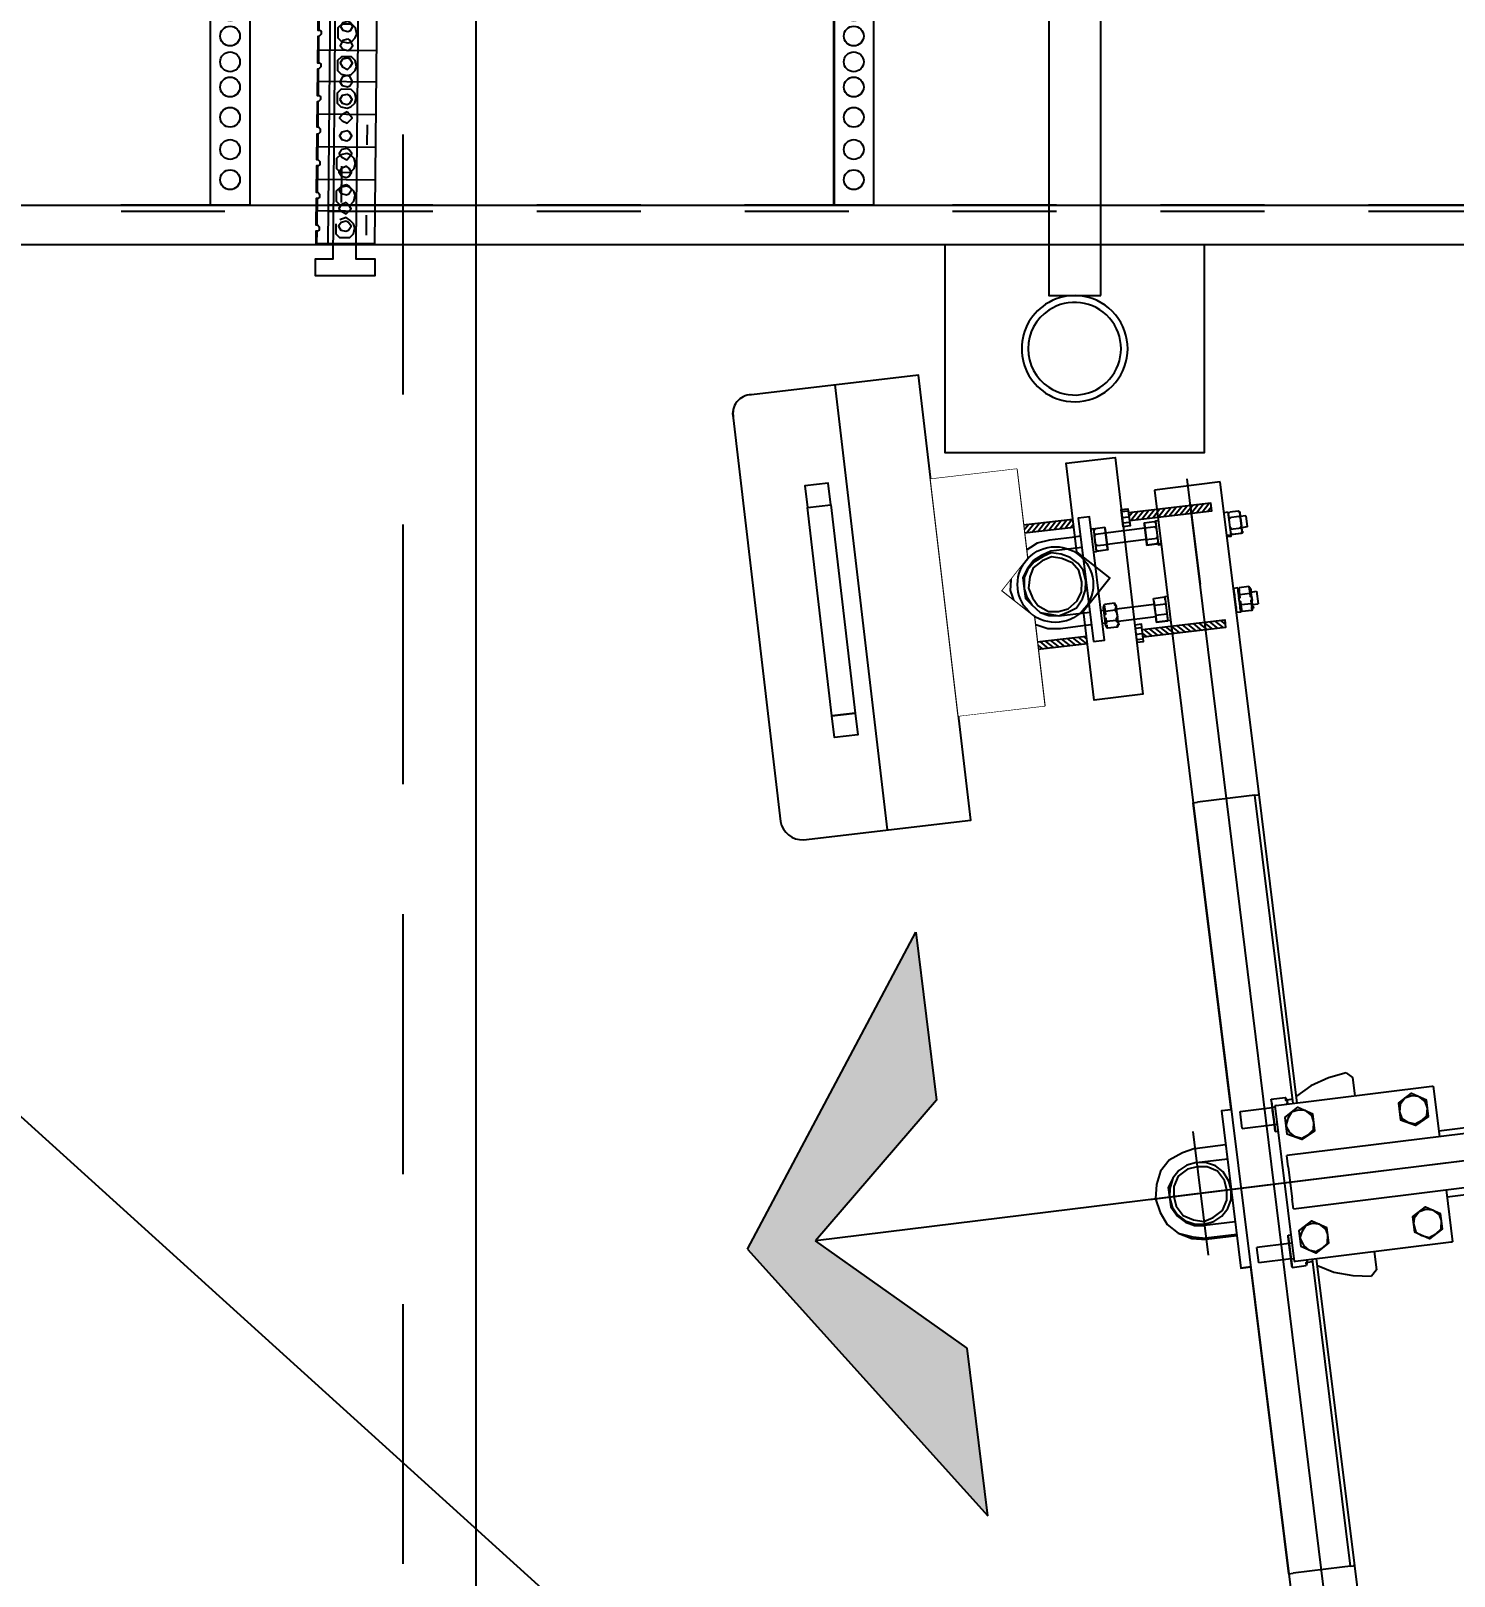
# Model space of a CAD drawing. Header units: millimetres. Extents: x 0 to 257, y -23 to 320.
# Drawn here: x 67.04 to 68.409, y -12.556 to -11.069 of the extents above; entities that cross this region are included whole.
import ezdxf
from ezdxf import colors
from ezdxf.entities.mleader import LeaderData, LeaderLine
from ezdxf.math import Vec2, Vec3

# ---------------------------------------------------------------- set-up
doc = ezdxf.new("R2010")
doc.units = ezdxf.units.MM
doc.header["$LTSCALE"] = 0.1
doc.set_wipeout_variables(frame=1)
doc.linetypes.add('atContinuous2', pattern=[0])
doc.linetypes.add('DASHED2', pattern=[0.375, 0.25, -0.125])
for name, color, linetype in [('8', 8, 'Continuous'), ('9', 96, 'Continuous'), ('AT&T_PROYECTO', 5, 'Continuous'), ('AT&T_PROYECTO ELECTRICA', 5, 'Continuous'), ('AUXILIAR', 8, 'DASHED2'), ('FIBRA OPTICA AT&T', 5, 'Continuous'), ('titulos', 170, 'Continuous')]:
    doc.layers.add(name, color=color, linetype=linetype)
doc.layers.add('MANGUERA', color=8, linetype='atContinuous2', lineweight=35)
doc.styles.add('TEXTOS', font='romans.shx')
pattern_1 = [(135, (32.1043925, -60.0973595), (-0.00265165043, -0.00265165043), [])]
pattern_2 = [(45, (-32.1043925, -60.0973595), (0.00265165043, -0.00265165043), [])]

# ---------------------------------------------------------------- blocks, each defined once
blk = doc.blocks.new('A$C4d95965b')
at = {"layer": 'AT&T_PROYECTO ELECTRICA', "color": 5, "lineweight": -3}
for p, q in [((-0.019, -0.3243), (-0.019, 0)), ((-0.019, 0), (0.019, 0)), ((0.019, -0.3243), (0.019, 0)), ((0.019, -0.3243), (-0.019, -0.3243))]:
    blk.add_line(p, q, dxfattribs=at)
for centre in [(0, -0.0244), (0, -0.0535), (0, -0.0845), (0, -0.1136), (0, -0.1378), (0, -0.1626), (0, -0.1868), (0, -0.2116), (0, -0.2358), (0, -0.2606), (0, -0.2848), (0, -0.3096)]:
    blk.add_circle(centre, 0.00953, dxfattribs=at)
blk = doc.blocks.new('A$Ced4db245')
at = {"layer": 'AUXILIAR', "color": 5, "ltscale": 0.005}
for p, q in [((1.0116, -0.0318), (2.9067, -0.0318)), ((1.0117, -0.0381), (2.9067, -0.0381))]:
    blk.add_line(p, q, dxfattribs=at)
at = {"layer": 'MANGUERA', "color": 5, "lineweight": -3}
for points in [[(1.0115, 0), (2.9067, 0)], [(2.9067, -0.0381), (1.0117, -0.0381)]]:
    blk.add_lwpolyline(points, dxfattribs=at)
blk.add_lwpolyline([(1.9877, -0.0381), (2.0258, -0.0381), (2.0258, -0.3624), (1.9877, -0.3624)], close=True, dxfattribs=at)
for p in [(2.0067, -0.0381), (2.6067, -0.0381)]:
    blk.add_blockref('A$C4d95965b', p, dxfattribs=at)
blk = doc.blocks.new('A$C33e5281e')
at = {"layer": 'AT&T_PROYECTO ELECTRICA', "lineweight": -3}
for p, q in [((-0.3996, 0.0485), (0.0004, 0.0447)), ((-0.4141, 0.0438), (0.0004, 0.0399))]:
    blk.add_line(p, q, dxfattribs=at)
for points in [[(-0.3994, 0.0219), (-0.4141, 0.0219), (-0.4141, 0.0038), (-0.4304, 0.0038), (-0.4304, 0.0607), (-0.4141, 0.0607), (-0.4141, 0.0437), (-0.3994, 0.0437)], [(-0.3995, 0.0594), (-0.3874, 0.0593), (-0.3874, 0.0605), (-0.3994, 0.0606), (-0.3994, 0.0038)], [(-0.3874, 0.0593), (-0.3862, 0.0568), (-0.3838, 0.0568), (-0.3813, 0.0592), (-0.356, 0.059), (-0.3559, 0.0602), (-0.3813, 0.0604), (-0.3813, 0.0592)], [(-0.3686, 0.0035), (-0.368, 0.0603)], [(-0.356, 0.059), (-0.3548, 0.0565), (-0.3524, 0.0565), (-0.3499, 0.0589), (-0.3245, 0.0587), (-0.3245, 0.0599), (-0.3499, 0.0601), (-0.3499, 0.0589)], [(-0.3384, 0.0032), (-0.3378, 0.06)], [(-0.3245, 0.0587), (-0.3233, 0.0562), (-0.3209, 0.0562), (-0.3185, 0.0586), (-0.2943, 0.0584), (-0.2943, 0.0596), (-0.3185, 0.0598), (-0.3185, 0.0586)], [(-0.3069, 0.0029), (-0.3064, 0.0597)], [(-0.2943, 0.0584), (-0.2919, 0.0559), (-0.2895, 0.0559), (-0.2871, 0.0583), (-0.2629, 0.0581), (-0.2629, 0.0593), (-0.2871, 0.0595), (-0.2871, 0.0583)], [(-0.4, 0.0038), (0, 0), (0.0005, 0.0568), (-0.0248, 0.057), (-0.0249, 0.0558)], [(-0.2755, 0.0026), (-0.275, 0.0594)], [(-0.2629, 0.0581), (-0.2605, 0.0556), (-0.2581, 0.0556), (-0.2569, 0.058), (-0.2315, 0.0578), (-0.2315, 0.059), (-0.2569, 0.0592), (-0.2569, 0.058)], [(-0.2441, 0.0023), (-0.2436, 0.0591)], [(-0.2315, 0.0578), (-0.2291, 0.0553), (-0.2267, 0.0553), (-0.2254, 0.0577), (-0.2001, 0.0575), (-0.2001, 0.0587), (-0.2254, 0.0589), (-0.2254, 0.0577)], [(-0.2139, 0.002), (-0.2134, 0.0588)], [(-0.2001, 0.0575), (-0.1977, 0.055), (-0.1953, 0.055), (-0.194, 0.0574), (-0.1687, 0.0572), (-0.1686, 0.0584), (-0.194, 0.0586), (-0.194, 0.0574)], [(-0.1825, 0.0017), (-0.1819, 0.0585)], [(-0.1687, 0.0572), (-0.1663, 0.0547), (-0.1638, 0.0547), (-0.1626, 0.0571), (-0.1372, 0.0569), (-0.1372, 0.0581), (-0.1626, 0.0583), (-0.1626, 0.0571)], [(-0.1511, 0.0014), (-0.1505, 0.0582)], [(-0.1372, 0.0569), (-0.1348, 0.0544), (-0.1324, 0.0544), (-0.1312, 0.0568), (-0.1058, 0.0566), (-0.1046, 0.0542), (-0.101, 0.0541), (-0.101, 0.0565), (-0.0744, 0.0563), (-0.0732, 0.0539), (-0.0696, 0.0538), (-0.0696, 0.0562), (-0.0309, 0.0559), (-0.0309, 0.0571), (-0.0683, 0.0574), (-0.0684, 0.0562)], [(-0.107, 0.0566), (-0.107, 0.0578), (-0.1312, 0.058), (-0.1312, 0.0568)], [(-0.1196, 0.0011), (-0.1191, 0.0579)], [(-0.0756, 0.0563), (-0.0756, 0.0575), (-0.0998, 0.0577), (-0.0998, 0.0565)], [(-0.0882, 0.0008), (-0.0877, 0.0576)], [(-0.0568, 0.0005), (-0.0563, 0.0573)], [(-0.0309, 0.0559), (-0.0297, 0.0535), (-0.0261, 0.0534), (-0.0249, 0.0558), (0.0005, 0.0556)], [(-0.3803, 0.0411), (-0.39, 0.0412), (-0.3936, 0.0376), (-0.3937, 0.0279), (-0.3901, 0.0242), (-0.3841, 0.023), (-0.3805, 0.0241), (-0.3768, 0.0277), (-0.3743, 0.0313), (-0.3767, 0.0374)], [(-0.378, 0.0314), (-0.3791, 0.0362), (-0.3827, 0.0387), (-0.3864, 0.0363), (-0.3876, 0.0315), (-0.3864, 0.029), (-0.3828, 0.0266), (-0.3792, 0.029), (-0.378, 0.0314)], [(-0.3598, 0.0312), (-0.3622, 0.0361), (-0.3658, 0.0385), (-0.3683, 0.0361), (-0.3707, 0.0313), (-0.3659, 0.0264), (-0.3623, 0.0288), (-0.3598, 0.0312)], [(-0.3441, 0.0311), (-0.3453, 0.0371), (-0.3489, 0.0408), (-0.3585, 0.0409), (-0.3622, 0.0373), (-0.3623, 0.0276), (-0.3587, 0.0239), (-0.3527, 0.0227), (-0.349, 0.0238), (-0.3454, 0.0274), (-0.3441, 0.0311)], [(-0.3248, 0.0357), (-0.3598, 0.036)], [(-0.3429, 0.031), (-0.3441, 0.0359), (-0.3477, 0.0383), (-0.3513, 0.036), (-0.3526, 0.0311), (-0.3514, 0.0287), (-0.3478, 0.0263), (-0.3442, 0.0286), (-0.3429, 0.031)], [(-0.3248, 0.0309), (-0.3272, 0.0357), (-0.3308, 0.0382), (-0.3344, 0.0358), (-0.3357, 0.031), (-0.3345, 0.0285), (-0.3309, 0.0261), (-0.3272, 0.0285), (-0.3248, 0.0309)], [(-0.3127, 0.0308), (-0.3139, 0.0368), (-0.3175, 0.0405), (-0.3271, 0.0406), (-0.3308, 0.037), (-0.3309, 0.0273), (-0.3273, 0.0236), (-0.3225, 0.0224), (-0.3176, 0.0235), (-0.314, 0.0271), (-0.3127, 0.0308)], [(-0.3079, 0.0307), (-0.309, 0.0356), (-0.3126, 0.038), (-0.3163, 0.0356), (-0.3188, 0.0308), (-0.3164, 0.0284), (-0.3128, 0.0259), (-0.3091, 0.0283), (-0.3079, 0.0307)], [(-0.291, 0.0305), (-0.2921, 0.0354), (-0.2957, 0.0378), (-0.2994, 0.0355), (-0.3006, 0.0306), (-0.2994, 0.0282), (-0.2958, 0.0258), (-0.2922, 0.0281), (-0.291, 0.0305)], [(-0.2728, 0.0304), (-0.2752, 0.0352), (-0.2788, 0.0377), (-0.2812, 0.0353), (-0.2837, 0.0305), (-0.2789, 0.0256), (-0.2753, 0.028), (-0.2728, 0.0304)], [(-0.251, 0.0362), (-0.2546, 0.0399), (-0.2643, 0.04), (-0.2679, 0.0364), (-0.2692, 0.0303), (-0.268, 0.0267), (-0.2644, 0.023), (-0.2596, 0.0218), (-0.2548, 0.023), (-0.2511, 0.0265), (-0.251, 0.0362)], [(-0.2559, 0.0302), (-0.2571, 0.0351), (-0.2607, 0.0375), (-0.2643, 0.0351), (-0.2656, 0.0303), (-0.2644, 0.0279), (-0.2608, 0.0254), (-0.2572, 0.0278), (-0.2559, 0.0302)], [(-0.2378, 0.03), (-0.239, 0.0349), (-0.2438, 0.0374), (-0.2474, 0.035), (-0.2487, 0.0301), (-0.2475, 0.0277), (-0.2439, 0.0253), (-0.239, 0.0276), (-0.2378, 0.03)], [(-0.2196, 0.0359), (-0.2232, 0.0396), (-0.2329, 0.0397), (-0.2365, 0.0361), (-0.2378, 0.03), (-0.2366, 0.0264), (-0.233, 0.0227), (-0.2294, 0.0215), (-0.2234, 0.0227), (-0.2197, 0.0262), (-0.2196, 0.0359)], [(-0.2209, 0.0299), (-0.222, 0.0347), (-0.2256, 0.0372), (-0.2293, 0.0348), (-0.2318, 0.03), (-0.2294, 0.0275), (-0.2258, 0.0251), (-0.2221, 0.0275), (-0.2209, 0.0299)], [(-0.2027, 0.0297), (-0.2039, 0.0346), (-0.2087, 0.037), (-0.2124, 0.0346), (-0.2136, 0.0298), (-0.2124, 0.0274), (-0.2088, 0.0249), (-0.204, 0.0273), (-0.2027, 0.0297)], [(-0.1882, 0.0356), (-0.1918, 0.0393), (-0.2014, 0.0394), (-0.2051, 0.0358), (-0.2064, 0.0297), (-0.2052, 0.0261), (-0.2016, 0.0225), (-0.198, 0.0212), (-0.1919, 0.0224), (-0.1883, 0.026), (-0.1882, 0.0356)], [(-0.1858, 0.0296), (-0.187, 0.0344), (-0.1906, 0.0368), (-0.1942, 0.0345), (-0.1955, 0.0296), (-0.1943, 0.0272), (-0.1907, 0.0248), (-0.1871, 0.0271), (-0.1858, 0.0296)], [(-0.1677, 0.0294), (-0.1701, 0.0342), (-0.1725, 0.0367), (-0.1773, 0.0343), (-0.1786, 0.0295), (-0.1774, 0.0271), (-0.1726, 0.0246), (-0.1677, 0.0294)], [(-0.1568, 0.0353), (-0.1604, 0.039), (-0.17, 0.0391), (-0.1737, 0.0355), (-0.175, 0.0295), (-0.1738, 0.0258), (-0.1702, 0.0222), (-0.1666, 0.0209), (-0.1605, 0.0221), (-0.1569, 0.0257)], [(-0.1508, 0.0292), (-0.152, 0.0341), (-0.1556, 0.0365), (-0.1604, 0.0341), (-0.1605, 0.0269), (-0.1557, 0.0244), (-0.152, 0.0268), (-0.1508, 0.0292)], [(-0.1254, 0.029), (-0.1266, 0.035), (-0.1289, 0.0387), (-0.1386, 0.0388), (-0.1423, 0.0352), (-0.1447, 0.0292), (-0.1424, 0.0255), (-0.1388, 0.0219), (-0.1352, 0.0206), (-0.1291, 0.0218), (-0.1267, 0.0254), (-0.1254, 0.029)], [(-0.1327, 0.0291), (-0.135, 0.0339), (-0.1386, 0.0364), (-0.1423, 0.034), (-0.1435, 0.0292), (-0.1424, 0.0267), (-0.1387, 0.0243), (-0.1351, 0.0267), (-0.1327, 0.0291)], [(-0.1157, 0.0289), (-0.1169, 0.0337), (-0.1205, 0.0362), (-0.1242, 0.0338), (-0.1266, 0.029), (-0.1242, 0.0266), (-0.1206, 0.0241), (-0.117, 0.0265), (-0.1157, 0.0289)], [(-0.094, 0.0287), (-0.0951, 0.0347), (-0.0987, 0.0384), (-0.1072, 0.0385), (-0.1109, 0.0349), (-0.1133, 0.0289), (-0.1109, 0.0252), (-0.1074, 0.0216), (-0.1037, 0.0203), (-0.0989, 0.0215), (-0.0952, 0.0251), (-0.094, 0.0287)], [(-0.0988, 0.0287), (-0.1, 0.0336), (-0.1036, 0.036), (-0.1072, 0.0336), (-0.1085, 0.0288), (-0.1073, 0.0264), (-0.1037, 0.0239), (-0.1001, 0.0263), (-0.0988, 0.0287)], [(-0.0807, 0.0286), (-0.0831, 0.0334), (-0.0855, 0.0359), (-0.0891, 0.0335), (-0.0916, 0.0287), (-0.0892, 0.0262), (-0.0856, 0.0238), (-0.0807, 0.0286)], [(-0.0626, 0.0284), (-0.0637, 0.0344), (-0.0673, 0.0381), (-0.077, 0.0382), (-0.0794, 0.0346), (-0.0819, 0.0286), (-0.0771, 0.0213), (-0.0723, 0.02), (-0.0675, 0.0212), (-0.0638, 0.0248), (-0.0626, 0.0284)], [(-0.0638, 0.0284), (-0.0649, 0.0332), (-0.0685, 0.0357), (-0.0722, 0.0333), (-0.0734, 0.0285), (-0.0723, 0.0261), (-0.0687, 0.0236), (-0.065, 0.026), (-0.0638, 0.0284)], [(-0.0457, 0.0282), (-0.048, 0.0331), (-0.0516, 0.0355), (-0.0553, 0.0332), (-0.0565, 0.0283), (-0.0553, 0.0259), (-0.0517, 0.0235), (-0.0481, 0.0258), (-0.0457, 0.0282)], [(-0.0287, 0.0281), (-0.0299, 0.0329), (-0.0335, 0.0354), (-0.0372, 0.033), (-0.0396, 0.0282), (-0.0372, 0.0257), (-0.0336, 0.0233), (-0.03, 0.0257), (-0.0287, 0.0281)], [(-0.0191, 0.028), (-0.0202, 0.034), (-0.0238, 0.0377), (-0.0335, 0.0378), (-0.0359, 0.0342), (-0.0384, 0.0282), (-0.0336, 0.0209), (-0.0288, 0.0196), (-0.024, 0.0208), (-0.0203, 0.0244), (-0.0191, 0.028)], [(-0.0118, 0.0327), (-0.0166, 0.0352), (-0.0202, 0.0328), (-0.0215, 0.028), (-0.0203, 0.0256), (-0.0167, 0.0231), (-0.0118, 0.0255), (-0.0118, 0.0327)], [(0.0002, 0.0181), (-0.3998, 0.0219)], [(-0.3721, 0.012), (-0.3914, 0.0122)], [(-0.2851, 0.0112), (-0.3044, 0.0113)]]:
    blk.add_lwpolyline(points, dxfattribs=at)
blk = doc.blocks.new('A$C01A74699')
at = {"ltscale": 0.1}
blk.add_lwpolyline([(-0.176, 0.025), (-0.176, 0.125), (-0.376, 0.125), (-0.376, 0.025), (-0.376, -0.125), (-0.176, -0.125), (-0.176, -0.025)], dxfattribs=at)
blk.add_lwpolyline([(-0.225, -0.025), (0.225, -0.025), (0.225, 0.025), (-0.225, 0.025)], close=True, dxfattribs=at)
for radius, start, end in [(0.051, 29.3535, 150.6465), (0.0447, 34.0496, 145.9504), (0.051, 150.6465, 29.3535), (0.0446, 145.9504, 34.0496)]:
    blk.add_arc((-0.276, 0), radius, start, end, dxfattribs=at)
blk = doc.blocks.new('Antena RF')
at = {"layer": '8', "ltscale": 0.05}
h = blk.add_hatch(dxfattribs=at)
h.set_pattern_fill('ANSI31', color=256, scale=0.03, angle=90, style=0)
h.set_pattern_definition(pattern_1)
h.paths.add_polyline_path([(-0.0602, 0.0779), (-0.0528, 0.0779), (-0.0528, 0.1578), (-0.0602, 0.1578)])
h = blk.add_hatch(dxfattribs=at)
h.set_pattern_fill('ANSI31', color=256, scale=0.03, angle=90, style=0)
h.set_pattern_definition(pattern_2)
h.paths.add_polyline_path([(0.0602, 0.0779), (0.0528, 0.0779), (0.0528, 0.1578), (0.0602, 0.1578)])
h = blk.add_hatch(dxfattribs=at)
h.set_pattern_fill('ANSI31', color=256, scale=0.03, angle=90, style=0)
h.set_pattern_definition(pattern_1)
h.paths.add_polyline_path([(-0.0528, 0.024), (-0.0602, 0.024), (-0.0602, -0.024), (-0.0528, -0.024)])
h = blk.add_hatch(dxfattribs=at)
h.set_pattern_fill('ANSI31', color=256, scale=0.03, angle=90, style=0)
h.set_pattern_definition(pattern_2)
h.paths.add_polyline_path([(0.0528, 0.024), (0.0602, 0.024), (0.0602, -0.024), (0.0528, -0.024)])
for points in [[(-0.0528, 0.0779), (-0.0528, 0.1578), (-0.0602, 0.1578), (-0.0602, 0.0779)], [(0.0528, 0.0779), (0.0528, 0.1578), (0.0602, 0.1578), (0.0602, 0.0779)], [(-0.0602, 0.024), (-0.0602, -0.024), (-0.0528, -0.024), (-0.0528, 0.024)], [(0.0602, 0.024), (0.0602, -0.024), (0.0528, -0.024), (0.0528, 0.024)]]:
    blk.add_lwpolyline(points)
for p, q in [((-0.062, 0.0779), (-0.062, 0.0713)), ((-0.0565, 0.0713), (-0.0565, 0.0779)), ((-0.0565, 0.0713), (-0.0565, 0.0779)), ((-0.051, 0.0779), (-0.051, 0.0713)), ((0.051, 0.0779), (0.051, 0.0713)), ((0.0565, 0.0713), (0.0565, 0.0779)), ((0.0565, 0.0713), (0.0565, 0.0779)), ((0.062, 0.0779), (0.062, 0.0713))]:
    blk.add_line(p, q, dxfattribs=at)
for points in [[(-0.0643, 0.0713), (-0.0643, 0.0779), (-0.0476, 0.0779), (-0.0476, 0.0713)], [(0.0643, 0.0713), (0.0643, 0.0779), (0.0476, 0.0779), (0.0476, 0.0713)]]:
    blk.add_lwpolyline(points, close=True, dxfattribs=at)
for points in [[(-0.0286, 0.024), (-0.1147, 0.024), (-0.1147, 0.0713), (0.1147, 0.0713), (0.1147, 0.024), (0.0286, 0.024)], [(-0.0286, 0.024), (0, 0.0526), (0.0286, 0.024)], [(-0.0286, -0.024), (0, -0.0526), (0.0286, -0.024)]]:
    blk.add_lwpolyline(points, dxfattribs=at)
blk.add_circle((0, 0), 0.0364, dxfattribs=at)
at = {"ltscale": 450}
blk.add_wipeout([(-0.2155, -0.1072), (0.2155, -0.1072), (0.2155, -0.2692), (0.2124, -0.279), (0.205, -0.2863), (0.1955, -0.2892), (-0.1955, -0.2892), (-0.2063, -0.2869), (-0.2136, -0.2793), (-0.2155, -0.2691)], dxfattribs=at)
blk.add_line((-0.2155, -0.1882), (0.2155, -0.1882), dxfattribs=at)
blk.add_lwpolyline([(-0.1955, -0.2892), (0.1955, -0.2892, 0.379386), (0.2155, -0.2692), (0.2155, -0.1072), (-0.2155, -0.1072), (-0.2155, -0.2691, 0.470848)], format="xyb", close=True, dxfattribs=at)
for points in [[(-0.1015, -0.2057), (-0.1225, -0.2057), (-0.1225, -0.2282), (-0.1015, -0.2282)], [(-0.1015, -0.2057), (0.1004, -0.2057), (0.1004, -0.2282), (-0.1015, -0.2282)], [(0.1004, -0.2057), (0.1214, -0.2057), (0.1214, -0.2282), (0.1004, -0.2282)]]:
    blk.add_lwpolyline(points, close=True, dxfattribs=at)
at = {"layer": '8', "ltscale": 0.05}
blk.add_lwpolyline([(0.0286, -0.024), (0.1147, -0.024), (0.1147, -0.1072), (-0.1147, -0.1072), (-0.1147, -0.024), (-0.0286, -0.024)], dxfattribs=at)
blk.add_wipeout([(-0.1147, -0.1072), (-0.1147, -0.024), (-0.0286, -0.024), (0, -0.0526), (0.0286, -0.024), (0.1147, -0.024), (0.1147, -0.1072)])
blk = doc.blocks.new('A$C462F3C73')
at = {"linetype": 'Continuous'}
for points in [[(0, -67.083), (0, 1.167)], [(-1.917, -46.833), (-1.917, -49.667)], [(-1.583, -46.833), (-1.583, -58.75)], [(1.583, -58.75), (1.583, -46.833)], [(2, -49.667), (2, -46.833)], [(-4.583, -49.667), (-1.583, -49.667)], [(-4.583, -59), (-4.583, -49.75), (-4.583, -49.667)], [(-4.583, -49.75), (-4.583, -49.667)], [(1.583, -49.667), (4.667, -49.667)], [(4.667, -49.75), (4.667, -49.75), (4.667, -49.667)], [(4.667, -59), (4.667, -49.75)], [(-3.833, -51.833), (-4.333, -51), (-3.833, -50.167)], [(-3.333, -50.167), (-3.75, -50.25), (-4.083, -50.583), (-4.167, -51), (-4.083, -51.417), (-3.75, -51.75), (-3.333, -51.833), (-2.917, -51.75), (-2.667, -51.417), (-2.5, -51), (-2.667, -50.583), (-2.917, -50.25), (-3.333, -50.167)], [(-2.833, -50.167), (-3.833, -50.167)], [(-2.833, -50.167), (-2.417, -51), (-2.833, -51.833)], [(2.917, -51.833), (2.417, -51), (2.917, -50.167)], [(3.333, -50.167), (3, -50.25), (2.667, -50.583), (2.583, -51), (2.667, -51.417), (3, -51.75), (3.333, -51.833), (3.833, -51.75), (4.083, -51.417), (4.25, -51), (4.083, -50.583), (3.833, -50.25), (3.333, -50.167)], [(3.833, -50.167), (2.917, -50.167)], [(3.833, -50.167), (4.333, -51), (3.833, -51.833)], [(-3.833, -51.833), (-2.833, -51.833)], [(2.917, -51.833), (3.833, -51.833)], [(-6, -54.667), (-5.667, -54.333), (-4.583, -54.333)], [(-6, -54.667), (-5.833, -55.75), (-5.5, -56.833), (-5, -57.75)], [(4.667, -54.333), (5.75, -54.333), (6.083, -54.667)], [(5.083, -57.75), (5.583, -56.833), (5.917, -55.75), (6.083, -54.667)], [(-39.333, -56.5), (-39.333, -56.833)], [(-39.333, -56.5), (-38.667, -56.5)], [(-38.667, -56.5), (-38.667, -56.833)], [(-38.667, -56.5), (-38.667, -56.833)], [(-34.833, -56.75), (-34.833, -56.417)], [(-34.833, -56.417), (-34.083, -56.417)], [(-34.083, -56.75), (-34.083, -56.417)], [(-34.083, -56.75), (-34.083, -56.417)], [(-39.667, -56.917), (-39.583, -56.833), (-39.333, -56.833), (-39.333, -56.917)], [(-39.583, -56.833), (-39.667, -56.917)], [(-39.333, -56.917), (-39.333, -57.5), (-39.583, -57.5), (-39.667, -57.417)], [(-39.667, -56.917), (-39.667, -57.417)], [(-38.417, -56.833), (-39.583, -56.833)], [(-39.333, -56.917), (-39.25, -56.833), (-38.75, -56.833), (-38.667, -56.917)], [(-38.667, -57.417), (-38.75, -57.5), (-39.25, -57.5), (-39.333, -57.417)], [(-38.333, -56.917), (-38.333, -57.417), (-38.417, -57.5), (-38.667, -57.5), (-38.667, -56.833), (-38.417, -56.833), (-38.333, -56.917)], [(-38.417, -56.833), (-38.417, -56.75)], [(-38.417, -56.833), (-38.333, -56.917)], [(-38.417, -56.833), (-38.333, -56.833), (-38.333, -56.917), (-38.417, -56.833)], [(-38.333, -56.917), (-38.333, -57.5), (-38.417, -57.5)], [(-38.417, -57.5), (-38.333, -57.417)], [(-38.417, -57.5), (-38.333, -57.417)], [(-35, -56.75), (-35.167, -56.833)], [(-35.167, -56.833), (-35, -56.833), (-35, -56.75), (-34.917, -56.75), (-34.917, -56.833), (-34.75, -56.833)], [(-34.75, -56.833), (-34.75, -57.417), (-34.917, -57.417), (-34.917, -57.5), (-35, -57.5), (-35, -57.417), (-35.167, -57.417)], [(-35.167, -56.833), (-35.167, -57.417)], [(-35, -57.5), (-35.167, -57.417)], [(-33.917, -56.75), (-35, -56.75)], [(-34.75, -56.833), (-34.583, -56.833), (-34.583, -56.75), (-34.333, -56.75), (-34.333, -56.833), (-34.167, -56.833)], [(-34.167, -57.417), (-34.333, -57.417), (-34.333, -57.5), (-34.583, -57.5), (-34.583, -57.417), (-34.75, -57.417)], [(-34.167, -57.417), (-34.167, -56.833), (-34, -56.833), (-34, -56.75), (-33.917, -56.75), (-33.917, -56.833), (-33.75, -56.833)], [(-33.75, -56.833), (-33.75, -57.417), (-33.917, -57.417), (-33.917, -57.5), (-34, -57.5), (-34, -57.417), (-34.167, -57.417)], [(-33.917, -56.75), (-33.917, -56.667)], [(-33.917, -56.75), (-33.75, -56.833)], [(-33.833, -56.833), (-33.75, -56.833), (-33.917, -56.75)], [(-33.917, -57.5), (-33.75, -57.417)], [(-33.917, -57.5), (-33.75, -57.417)], [(-33.75, -56.833), (-33.75, -57.417), (-33.833, -57.417)], [(-3.833, -58.583), (-4.333, -57.75), (-3.833, -56.917)], [(-3.333, -56.917), (-3.75, -57), (-4.083, -57.333), (-4.167, -57.75), (-4.083, -58.167), (-3.75, -58.417), (-3.333, -58.583), (-2.917, -58.417), (-2.667, -58.167), (-2.5, -57.75), (-2.667, -57.333), (-2.917, -57), (-3.333, -56.917)], [(-2.833, -56.917), (-3.833, -56.917)], [(-2.833, -56.917), (-2.417, -57.75), (-2.833, -58.583)], [(2.917, -58.583), (2.417, -57.75), (2.917, -56.917)], [(3.333, -56.917), (3, -57), (2.667, -57.333), (2.583, -57.75), (2.667, -58.167), (3, -58.417), (3.333, -58.583), (3.833, -58.417), (4.083, -58.167), (4.25, -57.75), (4.083, -57.333), (3.833, -57), (3.333, -56.917)], [(3.833, -56.917), (2.917, -56.917)], [(3.833, -56.917), (4.333, -57.75), (3.833, -58.583)], [(-22.917, -57.75), (-41.5, -57.75)], [(-41.5, -57.75), (-41.5, -61.667)], [(-39.667, -57.5), (-39.667, -57.75)], [(-38.333, -57.75), (-38.333, -57.5), (-39.667, -57.5)], [(-38.25, -57.75), (-38.25, -57.5), (-38.333, -57.5)], [(-35.167, -57.5), (-35.167, -57.75)], [(-33.75, -57.75), (-33.75, -57.5), (-35.167, -57.5)], [(-35.167, -57.75), (-33.75, -57.75)], [(-34.833, -57.75), (-34.833, -57.667)], [(-34.083, -57.75), (-34.083, -57.667)], [(-34.083, -57.75), (-34.083, -57.667)], [(-33.75, -57.75), (-33.75, -57.5)], [(-22.917, -57.75), (-22.917, -57.833)], [(-4.583, -57.75), (-22.917, -57.75)], [(-22.917, -58), (-22.917, -57.833)], [(-4.583, -58), (-22.917, -58)], [(-22.917, -58), (-22.917, -58.5)], [(-5, -59.25), (-5, -58.417), (-4.833, -58.417), (-4.75, -58.333), (-4.667, -58.333), (-4.583, -58.417)], [(-4.833, -58.333), (-5, -58.417)], [(-4.833, -58), (-4.833, -58.333), (-4.583, -58.333)], [(22.917, -57.75), (4.667, -57.75)], [(22.917, -58), (4.667, -58)], [(4.833, -58), (4.833, -58.333), (4.667, -58.333)], [(4.667, -58.333), (4.833, -58.333), (4.833, -58.417), (5, -58.417)], [(4.833, -58.333), (5, -58.417)], [(41.167, -57.75), (22.917, -57.75)], [(22.917, -57.75), (22.917, -57.833)], [(22.917, -58), (22.917, -57.833)], [(22.917, -58), (22.917, -58.5)], [(-22.917, -58.5), (-22.917, -61.417)], [(-4.5, -59.083), (-4.5, -59.25), (-4.583, -59.25), (-4.917, -59.25), (-5, -59.25)], [(-4.583, -59), (-4.583, -59.083)], [(-4.583, -59.083), (4.667, -59.083)], [(-3.833, -58.583), (-2.833, -58.583)], [(-3.5, -59.25), (-3.5, -59.083)], [(-3.083, -59.25), (-3.083, -59.083)], [(-0.917, -58.75), (-1.583, -58.75)], [(-0.917, -58.75), (1, -58.75)], [(1.583, -58.75), (1, -58.75)], [(2.917, -58.583), (3.833, -58.583)], [(3.083, -59.25), (3.083, -59.083)], [(3.583, -59.083), (3.583, -59.25), (3.5, -59.25), (3.167, -59.25), (3.083, -59.25)], [(4.5, -59.25), (4.5, -59.083)], [(4.667, -59.083), (4.667, -59), (4.667, -59)], [(5, -59.25), (5, -58.417)], [(22.917, -58.5), (22.917, -61.417)], [(40.833, -59.75), (-41.917, -59.667)], [(-40.417, -59.667), (-35.667, -59.667)], [(-4.833, -59.25), (-5, -59.25)], [(-4.833, -59.25), (-3.167, -59.25)], [(-3.5, -59.25), (-3.583, -59.25), (-3.667, -59.25), (-4.333, -59.25), (-4.417, -59.25), (-4.5, -59.25)], [(-4.5, -61.167), (-4.5, -59.25)], [(-3.083, -59.25), (-3.083, -59.25), (-3.5, -59.25), (-3.5, -59.25)], [(-3.5, -61.167), (-3.5, -59.25)], [(-3.167, -59.25), (-3.083, -59.25)], [(3.167, -59.25), (3.083, -59.25)], [(3.167, -59.25), (4.833, -59.25)], [(4.5, -59.25), (4.417, -59.25), (4.417, -59.25), (3.667, -59.25), (3.583, -59.25), (3.583, -59.25)], [(3.583, -59.25), (3.583, -61.167)], [(5, -59.25), (4.917, -59.25), (4.583, -59.25), (4.5, -59.25)], [(4.5, -59.25), (4.5, -61.167)], [(4.833, -59.25), (5, -59.25)], [(-41.5, -61.667), (-22.917, -61.667)], [(-39.667, -61.667), (-39.667, -61.833), (-38.333, -61.833)], [(-39.667, -62.5), (-39.667, -61.917), (-39.583, -61.833), (-39.333, -61.833), (-39.333, -62.5), (-39.583, -62.5), (-39.667, -62.5)], [(-39.583, -61.833), (-39.667, -61.917)], [(-39.333, -61.917), (-39.25, -61.833), (-38.75, -61.833), (-38.667, -61.917)], [(-38.667, -62.5), (-38.667, -61.833), (-38.417, -61.833), (-38.333, -61.917)], [(-38.417, -61.833), (-38.333, -61.833), (-38.333, -61.917)], [(-38.417, -61.833), (-38.333, -61.917)], [(-38.417, -61.833), (-38.333, -61.917)], [(-38.333, -61.917), (-38.333, -62.5), (-38.417, -62.5)], [(-38.25, -61.667), (-38.25, -61.833), (-38.333, -61.833)], [(-38.333, -61.833), (-38.333, -61.667)], [(-38.333, -62.5), (-38.333, -61.917)], [(-35.167, -61.667), (-35.167, -61.833), (-33.75, -61.833)], [(-35.167, -62.5), (-35.167, -61.833), (-35.083, -61.833), (-35, -61.833), (-34.917, -61.833), (-34.833, -61.833), (-34.75, -61.833), (-34.75, -62.5), (-34.917, -62.5), (-34.917, -62.5), (-35, -62.5), (-35, -62.5), (-35.167, -62.5)], [(-35, -61.833), (-35.167, -61.833)], [(-34.75, -61.833), (-34.667, -61.833), (-34.583, -61.833), (-34.333, -61.833), (-34.167, -61.833), (-34.167, -61.833)], [(-34.167, -62.5), (-34.167, -61.833), (-34.083, -61.833), (-34, -61.833), (-33.917, -61.833), (-33.833, -61.833), (-33.75, -61.833)], [(-33.75, -61.833), (-33.75, -62.5), (-33.917, -62.5)], [(-33.917, -61.833), (-33.75, -61.833)], [(-33.917, -61.833), (-33.75, -61.833)], [(-33.833, -61.833), (-33.75, -61.833)], [(-33.75, -61.667), (-33.75, -61.833)], [(-33.75, -62.5), (-33.75, -61.833)], [(-22.917, -61.667), (22.917, -61.667), (22.917, -61.417)], [(-22.917, -61.667), (-22.917, -61.417)], [(-4.667, -61.667), (-22.917, -61.667)], [(-22.917, -61.667), (-22.917, -61.667)], [(-4.667, -61.667), (-4.667, -62.25), (4.667, -62.25), (4.667, -61.667)], [(-3.5, -61.167), (-4.5, -61.167)], [(4.5, -61.167), (3.583, -61.167)], [(22.917, -61.667), (4.667, -61.667)], [(4.667, -61.667), (4.667, -62.25)], [(22.917, -61.667), (22.917, -61.667)], [(22.917, -61.667), (41.167, -61.667)], [(-39.583, -62.5), (-39.667, -62.5)], [(-39.583, -62.5), (-38.417, -62.5)], [(-39.333, -62.5), (-39.333, -64.833)], [(-38.667, -62.5), (-38.75, -62.5), (-39.25, -62.5), (-39.333, -62.5)], [(-38.667, -62.5), (-38.667, -64.833)], [(-38.667, -62.5), (-38.667, -64.833)], [(-38.333, -62.5), (-38.417, -62.5), (-38.667, -62.5), (-38.667, -62.5)], [(-38.333, -62.5), (-38.417, -62.5)], [(-38.417, -62.5), (-38.417, -62.5)], [(-38.417, -62.5), (-38.333, -62.5)], [(-35, -62.5), (-35.167, -62.5)], [(-35, -62.5), (-33.917, -62.5)], [(-34.833, -64.75), (-34.833, -62.5)], [(-34.167, -62.5), (-34.333, -62.5), (-34.333, -62.5), (-34.583, -62.5), (-34.583, -62.5), (-34.75, -62.5)], [(-33.75, -62.5), (-33.917, -62.5), (-33.917, -62.5), (-34, -62.5), (-34, -62.5), (-34.167, -62.5)], [(-34.083, -64.75), (-34.083, -62.5)], [(-34.083, -64.75), (-34.083, -62.5)], [(-33.917, -62.5), (-33.917, -62.5)], [(-33.917, -62.5), (-33.75, -62.5)], [(-33.75, -62.5), (-33.833, -62.5)], [(-2.667, -64.083), (-2.667, -62.25)], [(-2.667, -62.25), (-2.667, -62.25)], [(1.833, -64.083), (1.75, -63.5), (1.5, -63), (1.083, -62.583), (0.583, -62.333), (0, -62.25), (-0.5, -62.333), (-1.083, -62.583), (-1.5, -63), (-1.75, -63.5), (-1.833, -64.083), (-1.75, -64.667), (-1.5, -65.167), (-1.083, -65.583), (-0.5, -65.833), (0, -65.917), (0.583, -65.833), (1.083, -65.583), (1.5, -65.167), (1.75, -64.667), (1.833, -64.083)], [(-1.833, -64.083), (-1.833, -62.25)], [(-1.833, -62.25), (-1.833, -62.25)], [(-1.833, -64.083), (-1.833, -62.25)], [(-1.833, -62.25), (-1.833, -62.25)], [(1.667, -64.083), (1.5, -63.5), (1.167, -62.917), (0.583, -62.583), (0, -62.5), (-0.583, -62.583), (-1.167, -62.917), (-1.5, -63.5), (-1.583, -64.083), (-1.5, -64.667), (-1.167, -65.25), (-0.583, -65.583), (0, -65.667), (0.583, -65.583), (1.167, -65.25), (1.5, -64.667), (1.667, -64.083)], [(1.917, -62.25), (1.917, -62.25)], [(1.917, -62.25), (1.917, -64.083)], [(2.667, -62.25), (2.667, -62.25)], [(2.667, -62.25), (2.667, -64.083)], [(2.75, -62.25), (2.75, -62.25)], [(2.75, -62.25), (2.75, -64.083)], [(-33.917, -64.75), (-33.917, -64.667)], [(-3.667, -64.083), (3.667, -64.083)], [(-2.667, -64.083), (-2.5, -64.833), (-2.167, -65.667), (-1.583, -66.25), (-0.833, -66.583), (0, -66.75), (0.833, -66.583), (1.583, -66.25), (2.167, -65.667), (2.5, -64.833), (2.667, -64.083)], [(-1.833, -64.083), (-1.75, -64.667), (-1.5, -65.167), (-1.083, -65.583), (-0.5, -65.917), (0, -65.917)], [(-1.833, -64.083), (-1.75, -64.667), (-1.5, -65.167), (-1.083, -65.583), (-0.583, -65.917), (0, -65.917), (0.583, -65.917), (1.167, -65.583), (1.583, -65.167), (1.833, -64.667), (1.917, -64.083)], [(0, -66.75), (0.833, -66.583), (1.583, -66.25), (2.167, -65.667), (2.583, -64.917), (2.75, -64.083)], [(-39.333, -64.833), (-39.333, -65.417), (-39.417, -65.5), (-39.667, -65.5), (-39.667, -65.417)], [(-39.667, -64.833), (-39.667, -64.833), (-39.417, -64.833), (-39.333, -64.833)], [(-39.667, -64.833), (-39.667, -65.417)], [(-39.583, -64.833), (-39.667, -64.833)], [(-39.583, -65.5), (-39.667, -65.417)], [(-39.667, -65.5), (-39.667, -65.667)], [(-38.333, -65.667), (-38.333, -65.5), (-39.667, -65.5)], [(-38.417, -64.833), (-39.583, -64.833)], [(-39.333, -64.833), (-39.25, -64.833), (-38.75, -64.833), (-38.667, -64.833)], [(-38.667, -65.417), (-38.75, -65.5), (-39.25, -65.5), (-39.333, -65.417)], [(-38.333, -64.833), (-38.333, -65.417), (-38.417, -65.5), (-38.667, -65.5), (-38.667, -65.417), (-38.667, -64.833), (-38.667, -64.833), (-38.417, -64.833), (-38.333, -64.833)], [(-38.333, -64.833), (-38.333, -65.5), (-38.417, -65.5)], [(-38.417, -64.833), (-38.333, -64.833), (-38.333, -64.833), (-38.417, -64.833)], [(-38.417, -64.833), (-38.417, -64.833)], [(-38.417, -64.833), (-38.333, -64.833)], [(-38.417, -65.5), (-38.333, -65.417)], [(-38.417, -65.5), (-38.333, -65.417)], [(-38.333, -65.667), (-38.333, -65.5)], [(-35.167, -64.833), (-35.083, -64.833), (-35, -64.75), (-34.917, -64.75), (-34.833, -64.833), (-34.75, -64.833)], [(-35, -64.75), (-35.167, -64.833)], [(-34.75, -64.833), (-34.75, -65.417), (-34.917, -65.417), (-34.917, -65.5), (-35, -65.5), (-35, -65.417), (-35.167, -65.417)], [(-35.167, -64.833), (-35.167, -65.417)], [(-35, -65.5), (-35.167, -65.417)], [(-33.917, -64.75), (-35, -64.75)], [(-33.917, -65.5), (-35, -65.5)], [(-34.833, -65.667), (-34.833, -65.5)], [(-34.75, -64.833), (-34.75, -64.833), (-34.583, -64.75), (-34.333, -64.75), (-34.25, -64.833), (-34.167, -64.833)], [(-34.167, -65.417), (-34.333, -65.417), (-34.333, -65.5), (-34.583, -65.5), (-34.583, -65.417), (-34.75, -65.417)], [(-33.75, -64.833), (-33.75, -65.417), (-33.917, -65.417), (-33.917, -65.5), (-34, -65.5), (-34.083, -65.417), (-34.167, -65.417), (-34.167, -64.833), (-34.083, -64.833), (-34.083, -64.75), (-33.917, -64.75), (-33.833, -64.833), (-33.75, -64.833)], [(-34.083, -65.667), (-34.083, -65.5)], [(-34.083, -65.667), (-34.083, -65.5)], [(-33.833, -64.833), (-33.75, -64.833), (-33.917, -64.75)], [(-33.917, -64.75), (-33.75, -64.833)], [(-33.917, -65.5), (-33.75, -65.417)], [(-33.917, -65.5), (-33.917, -65.417)], [(-33.917, -65.5), (-33.75, -65.417)], [(-33.75, -64.833), (-33.75, -65.417), (-33.833, -65.417)], [(-33.083, -66.333), (-33.083, -65.667), (-40.417, -65.667), (-40.417, -66.333), (-33.083, -66.333)], [(-39.333, -66.333), (-39.333, -66.833)], [(-38.667, -66.333), (-38.667, -66.833)], [(-38.667, -66.333), (-38.667, -66.833)], [(-34.833, -68.167), (-35, -67.583), (-35.167, -67.083), (-35.667, -66.667), (-36.167, -66.417), (-36.667, -66.333), (-37.333, -66.417), (-37.75, -66.667), (-38.167, -67.083), (-38.417, -67.583), (-38.583, -68.167), (-38.417, -68.667), (-38.167, -69.25), (-37.75, -69.667), (-37.333, -69.917), (-36.667, -70), (-36.167, -69.917), (-35.667, -69.667), (-35.167, -69.25), (-35, -68.667), (-34.833, -68.167)], [(-34.833, -66.833), (-34.833, -66.333)], [(-34.083, -66.833), (-34.083, -66.333)], [(-34.083, -66.833), (-34.083, -66.333)], [(-33.083, -66.333), (-33.083, -65.667)], [(-39.333, -66.833), (-39.333, -68.167)], [(-38.667, -66.833), (-38.667, -68.167)], [(-38.667, -66.833), (-38.667, -68.167)], [(-35.083, -68.167), (-35.167, -67.583), (-35.583, -67), (-36.083, -66.667), (-36.667, -66.583), (-37.333, -66.667), (-37.833, -67), (-38.167, -67.583), (-38.333, -68.167), (-38.167, -68.75), (-37.833, -69.333), (-37.333, -69.583), (-36.667, -69.75), (-36.083, -69.583), (-35.583, -69.333), (-35.167, -68.75), (-35.083, -68.167)], [(-34.833, -68.167), (-34.833, -66.833)], [(-34.083, -68.167), (-34.083, -66.833)], [(-34.083, -68.167), (-34.083, -66.833)], [(-39.333, -68.167), (-39.25, -68.917), (-38.833, -69.75), (-38.25, -70.25), (-37.583, -70.667), (-36.667, -70.833), (-35.917, -70.667), (-35.167, -70.25), (-34.583, -69.75), (-34.167, -68.917), (-34.083, -68.167)], [(-38.667, -68.167), (-38.5, -68.75), (-38.25, -69.25), (-37.833, -69.667), (-37.333, -70), (-36.667, -70), (-36.083, -70), (-35.667, -69.667), (-35.167, -69.25), (-34.917, -68.75), (-34.833, -68.167)], [(-38.667, -68.167), (-38.5, -68.75), (-38.25, -69.25), (-37.833, -69.667), (-37.333, -70), (-36.667, -70)]]:
    blk.add_lwpolyline(points, dxfattribs=at)
at = {"extrusion": (8.92565e-05, -0.000155498, 1), "xscale": 61.31944444444299, "yscale": 61.31944444444299, "zscale": 61.31944444444299, "rotation": 359.6375348272501}
blk.add_blockref('Antena RF', (-36.69, -68.15, 0.007), dxfattribs=at)
blk = doc.blocks.new('FLECHA')
blk.add_hatch(color=256).paths.add_polyline_path([(0, 1.6239), (-0.2858, 1.4238), (-0.1214, 1.4238), (0, 1.5572), (0.1214, 1.4238), (0.2858, 1.4238)])
for p, q in [((0, 1.6239), (-0.2858, 1.4238)), ((0, 1.6239), (0.2858, 1.4238)), ((-0.1214, 1.4238), (0, 1.5572)), ((0.1214, 1.4238), (0, 1.5572)), ((0, 0), (0, 1.5572)), ((-0.2858, 1.4238), (-0.1214, 1.4238)), ((0.2858, 1.4238), (0.1214, 1.4238))]:
    blk.add_line(p, q)

msp = doc.modelspace()

# ---------------------------------------------------------------- linework, layer by layer
at = {"layer": '8', "linetype": 'DASHED2', "ltscale": 10}
msp.add_lwpolyline([(67.3974, -13.544), (72.3974, -13.544), (72.4104, -8.544), (67.3974, -8.544)], close=True, dxfattribs=at)

# ---------------------------------------------------------------- block references
at = {"ltscale": 0.1, "rotation": 90}
msp.add_blockref('A$C33e5281e', (67.3742, -10.8745), dxfattribs=at)
at = {"layer": 'AT&T_PROYECTO', "lineweight": -3, "rotation": 90}
msp.add_blockref('A$C01A74699', (68.0437, -11.099), dxfattribs=at)
at = {"layer": 'AT&T_PROYECTO ELECTRICA', "lineweight": -3, "rotation": 180}
msp.add_blockref('A$Ced4db245', (69.8379, -11.275), dxfattribs=at)

# ---------------------------------------------------------------- next in the draw order: leaders
at = {"ltscale": 0.1}
ml = msp.add_multileader_mtext('Standard', dxfattribs=at)
ml.set_content('TUBO SUBTERRANEO \\PDE PVC DE %%C1"\\PPARA CONTROLADOR\\P DE LUCES ATC', color=256, style='TEXTOS')
ml.set_leader_properties()
ml.build(insert=Vec2(0, 0))
ml.multileader.update_dxf_attribs({"dogleg_length": 0.2, "arrow_head_size": 0.1})
ctx = ml.context
ctx.base_point, ctx.char_height, ctx.arrow_head_size, ctx.landing_gap_size, ctx.plane_origin = Vec3(62.7061, -9.8803), 0.1, 0.1, 0.05, Vec3(68.2788, -12.7116)
ctx.text_align_type = 2
notes = []
notes.append((ctx, [(0, (1, 1, 0), (64.5644, -9.8803), (-1, 0), 0.2392, [(0, [(68.6797, -13.608)], 0, [])])]))
ctx.mtext.insert, ctx.mtext.width, ctx.mtext.alignment, ctx.mtext.line_spacing_factor, ctx.mtext.flow_direction = Vec3(64.2752, -9.8303), 3.197435, 3, 0.9, 5
ctx.mtext.has_bg_fill, ctx.mtext.bg_color, ctx.mtext.bg_scale_factor, ctx.mtext.bg_transparency, ctx.mtext.use_window_bg_color = 1, -1073741824, 1.5, 0, 1
for ctx, leaders in notes:
    for number, flags, end, landing, length, lines in leaders:
        leader = LeaderData()
        leader.index, (leader.has_last_leader_line, leader.has_dogleg_vector, leader.attachment_direction) = number, flags
        leader.last_leader_point, leader.dogleg_vector, leader.dogleg_length = Vec3(end), Vec3(landing), length
        for number, points, colour, breaks in lines:
            line = LeaderLine()
            line.index, line.vertices, line.color, line.breaks = number, Vec3.list(points), colors.encode_raw_color(colour), breaks
            leader.lines.append(line)
        ctx.leaders.append(leader)

# ---------------------------------------------------------------- next in the draw order: block references
at = {"layer": 'FIBRA OPTICA AT&T', "extrusion": (0.000143329, 0.000107718, 1), "xscale": 0.01630804077010234, "yscale": 0.01630804077010234, "zscale": 0.01630804077010234, "rotation": 277.0704493031718}
msp.add_blockref('A$C462F3C73', (69.2017, -12.0589, 0.0086), dxfattribs=at)

# ---------------------------------------------------------------- next in the draw order: linework, layer by layer
msp.add_lwpolyline([(67.4675, -8.4672), (67.4675, -13.9672), (72.9875, -13.9672), (72.9875, -8.4672)], close=True)

# ---------------------------------------------------------------- next in the draw order: block references
at = {"layer": 'titulos', "extrusion": (-1.93321e-07, -2.91986e-07, 1), "xscale": 0.9896679930532221, "yscale": 0.9896679930532221, "zscale": 0.9896679930532221, "rotation": 97.03541785619419}
msp.add_blockref('FLECHA', (69.3239, -12.0445, 0), dxfattribs=at)

# ---------------------------------------------------------------- next in the draw order: leaders
at = {"layer": '9'}
ml = msp.add_multileader_mtext('Standard', dxfattribs=at)
ml.set_content('\\A1;TUBO SUBTERRÁNEO DE PVC PESADO DE 2 1/2" PARA INSTALACIÓN F.O. GUIADAS CON CABLE GALVANIZADO ', color=256, style='TEXTOS')
ml.set_leader_properties()
ml.build(insert=Vec2(0, 0))
ml.multileader.update_dxf_attribs({"dogleg_length": 0.2, "arrow_head_size": 0.1})
ctx = ml.context
ctx.base_point, ctx.char_height, ctx.arrow_head_size, ctx.landing_gap_size, ctx.plane_origin = Vec3(62.0299, -10.5484), 0.1, 0.1, 0.05, Vec3(66.5511, -12.8973)
ctx.text_align_type = 2
notes = []
notes.append((ctx, [(1, (1, 1, 0), (64.5644, -10.5484), (-1, 0), 0.2392, [(3, [(69.1099, -14.3329)], 0, [])])]))
ctx.mtext.insert, ctx.mtext.width, ctx.mtext.alignment, ctx.mtext.line_spacing_factor, ctx.mtext.flow_direction = Vec3(64.2752, -10.4984), 2.205762, 3, 0.9, 5
ml = msp.add_multileader_mtext('Standard', dxfattribs=at)
ml.set_content('REGISTRO DE FIBRA ÓPTICA ATC 60X40X70CM \\P(MEDIDA INTERIOR)', color=256, style='TEXTOS')
ml.set_leader_properties()
ml.build(insert=Vec2(0, 0))
ml.multileader.update_dxf_attribs({"dogleg_length": 0.1, "arrow_head_size": 0.1})
ctx = ml.context
ctx.base_point, ctx.char_height, ctx.arrow_head_size, ctx.landing_gap_size, ctx.plane_origin = Vec3(61.9107, -11.2961), 0.1, 0.1, 0.05, Vec3(75.64, -17.8092)
ctx.text_align_type = 2
notes.append((ctx, [(1, (1, 1, 0), (64.3858, -11.2961), (-1, 0), 0.2942, [(0, [(68.5245, -15.2987)], 0, [])])]))
ctx.mtext.insert, ctx.mtext.width, ctx.mtext.defined_height, ctx.mtext.alignment, ctx.mtext.line_spacing_factor, ctx.mtext.flow_direction = Vec3(64.0416, -11.2295), 2.301654, 0.537, 3, 0.9, 5
for ctx, leaders in notes:
    for number, flags, end, landing, length, lines in leaders:
        leader = LeaderData()
        leader.index, (leader.has_last_leader_line, leader.has_dogleg_vector, leader.attachment_direction) = number, flags
        leader.last_leader_point, leader.dogleg_vector, leader.dogleg_length = Vec3(end), Vec3(landing), length
        for number, points, colour, breaks in lines:
            line = LeaderLine()
            line.index, line.vertices, line.color, line.breaks = number, Vec3.list(points), colors.encode_raw_color(colour), breaks
            leader.lines.append(line)
        ctx.leaders.append(leader)

doc.saveas('drawing.dxf')
